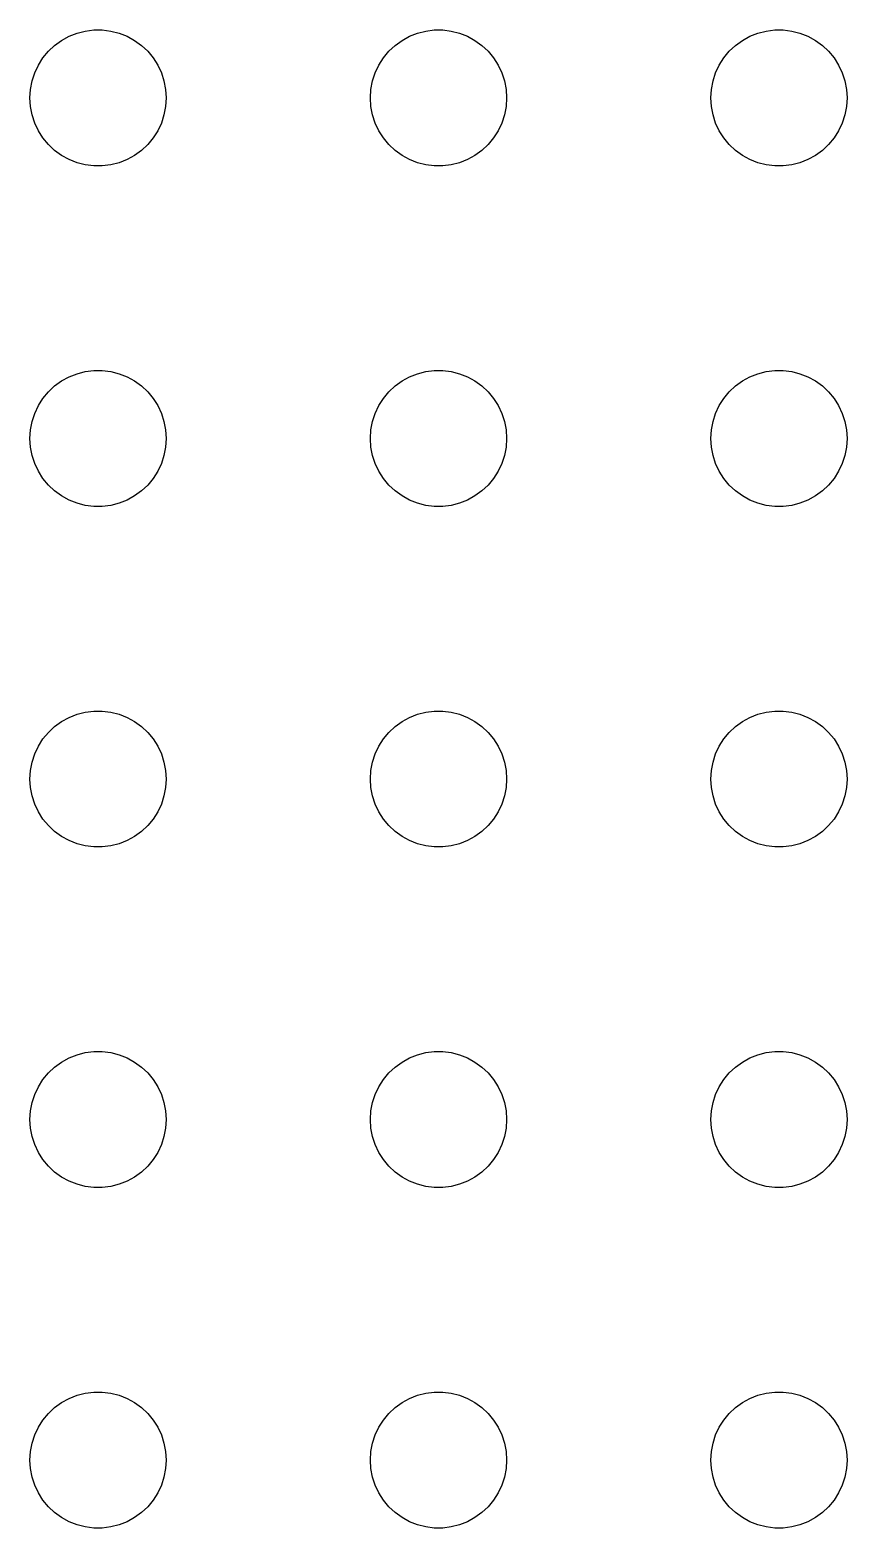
# Model space of a CAD drawing. Header units: metres. Extents: x -150 to 150, y -149 to 149.
# Drawn here: x 51 to 69, y -39 to -6 of the extents above; entities that cross this region are included whole.
import ezdxf

# ---------------------------------------------------------------- set-up
doc = ezdxf.new("R2010")
doc.units = ezdxf.units.M

msp = doc.modelspace()

# ---------------------------------------------------------------- linework, layer by layer
for p, q in [((51.5439, -6.34422), (51.6963, -6.23351)), ((51.6963, -6.23351), (51.8613, -6.14275)), ((51.8613, -6.14275), (52.0365, -6.07341)), ((52.0365, -6.07341), (52.2189, -6.02657)), ((52.2189, -6.02657), (52.4058, -6.00294)), ((52.4058, -6.00294), (52.5942, -6.00294)), ((52.5942, -6.00294), (52.7811, -6.02657)), ((52.7811, -6.02657), (52.9635, -6.07341)), ((52.9635, -6.07341), (53.1387, -6.14275)), ((53.1387, -6.14275), (53.3037, -6.23351)), ((53.3037, -6.23351), (53.4561, -6.34422)), ((59.0439, -6.34422), (59.1963, -6.23351)), ((59.1963, -6.23351), (59.3613, -6.14275)), ((59.3613, -6.14275), (59.5365, -6.07341)), ((59.5365, -6.07341), (59.7189, -6.02657)), ((59.7189, -6.02657), (59.9058, -6.00294)), ((59.9058, -6.00294), (60.0942, -6.00294)), ((60.0942, -6.00294), (60.2811, -6.02657)), ((60.2811, -6.02657), (60.4635, -6.07341)), ((60.4635, -6.07341), (60.6387, -6.14275)), ((60.6387, -6.14275), (60.8037, -6.23351)), ((60.8037, -6.23351), (60.9561, -6.34422)), ((66.5439, -6.34422), (66.6963, -6.23351)), ((66.6963, -6.23351), (66.8613, -6.14275)), ((66.8613, -6.14275), (67.0365, -6.07341)), ((67.0365, -6.07341), (67.2189, -6.02657)), ((67.2189, -6.02657), (67.4058, -6.00294)), ((67.4058, -6.00294), (67.5942, -6.00294)), ((67.5942, -6.00294), (67.7811, -6.02657)), ((67.7811, -6.02657), (67.9635, -6.07341)), ((67.9635, -6.07341), (68.1387, -6.14275)), ((68.1387, -6.14275), (68.3037, -6.23351)), ((68.3037, -6.23351), (68.4561, -6.34422)), ((51.2865, -6.61832), (51.4065, -6.47318)), ((51.4065, -6.47318), (51.5439, -6.34422)), ((53.4561, -6.34422), (53.5934, -6.47318)), ((53.5934, -6.47318), (53.7135, -6.61832)), ((58.7865, -6.61832), (58.9065, -6.47318)), ((58.9065, -6.47318), (59.0439, -6.34422)), ((60.9561, -6.34422), (61.0934, -6.47318)), ((61.0934, -6.47318), (61.2135, -6.61832)), ((66.2865, -6.61832), (66.4065, -6.47318)), ((66.4065, -6.47318), (66.5439, -6.34422)), ((68.4561, -6.34422), (68.5934, -6.47318)), ((68.5934, -6.47318), (68.7135, -6.61832)), ((51.1053, -6.9478), (51.1855, -6.77736)), ((51.1855, -6.77736), (51.2865, -6.61832)), ((53.7135, -6.61832), (53.8145, -6.77736)), ((53.8145, -6.77736), (53.8947, -6.9478)), ((58.6053, -6.9478), (58.6855, -6.77736)), ((58.6855, -6.77736), (58.7865, -6.61832)), ((61.2135, -6.61832), (61.3145, -6.77736)), ((61.3145, -6.77736), (61.3947, -6.9478)), ((66.1053, -6.9478), (66.1855, -6.77736)), ((66.1855, -6.77736), (66.2865, -6.61832)), ((68.7135, -6.61832), (68.8145, -6.77736)), ((68.8145, -6.77736), (68.8947, -6.9478)), ((51.0118, -7.312), (51.0471, -7.12695)), ((51.0471, -7.12695), (51.1053, -6.9478)), ((53.8947, -6.9478), (53.9529, -7.12695)), ((53.9529, -7.12695), (53.9882, -7.312)), ((58.5118, -7.312), (58.5471, -7.12695)), ((58.5471, -7.12695), (58.6053, -6.9478)), ((61.3947, -6.9478), (61.4529, -7.12695)), ((61.4529, -7.12695), (61.4882, -7.312)), ((66.0118, -7.312), (66.0471, -7.12695)), ((66.0471, -7.12695), (66.1053, -6.9478)), ((68.8947, -6.9478), (68.9529, -7.12695)), ((68.9529, -7.12695), (68.9882, -7.312)), ((51, -7.5), (51.0118, -7.312)), ((51.0118, -7.68799), (51, -7.5)), ((53.9882, -7.312), (54, -7.5)), ((54, -7.5), (53.9882, -7.68799)), ((58.5, -7.5), (58.5118, -7.312)), ((58.5118, -7.68799), (58.5, -7.5)), ((61.4882, -7.312), (61.5, -7.5)), ((61.5, -7.5), (61.4882, -7.68799)), ((66, -7.5), (66.0118, -7.312)), ((66.0118, -7.68799), (66, -7.5)), ((68.9882, -7.312), (69, -7.5)), ((69, -7.5), (68.9882, -7.68799)), ((51.0471, -7.87303), (51.0118, -7.68799)), ((51.1053, -8.05219), (51.0471, -7.87303)), ((53.9529, -7.87303), (53.8947, -8.05219)), ((53.9882, -7.68799), (53.9529, -7.87303)), ((58.5471, -7.87303), (58.5118, -7.68799)), ((58.6053, -8.05219), (58.5471, -7.87303)), ((61.4529, -7.87303), (61.3947, -8.05219)), ((61.4882, -7.68799), (61.4529, -7.87303)), ((66.0471, -7.87303), (66.0118, -7.68799)), ((66.1053, -8.05219), (66.0471, -7.87303)), ((68.9529, -7.87303), (68.8947, -8.05219)), ((68.9882, -7.68799), (68.9529, -7.87303)), ((51.1855, -8.22263), (51.1053, -8.05219)), ((51.2865, -8.38167), (51.1855, -8.22263)), ((53.8145, -8.22263), (53.7135, -8.38167)), ((53.8947, -8.05219), (53.8145, -8.22263)), ((58.6855, -8.22263), (58.6053, -8.05219)), ((58.7865, -8.38167), (58.6855, -8.22263)), ((61.3145, -8.22263), (61.2135, -8.38167)), ((61.3947, -8.05219), (61.3145, -8.22263)), ((66.1855, -8.22263), (66.1053, -8.05219)), ((66.2865, -8.38167), (66.1855, -8.22263)), ((68.8145, -8.22263), (68.7135, -8.38167)), ((68.8947, -8.05219), (68.8145, -8.22263)), ((51.4065, -8.52681), (51.2865, -8.38167)), ((51.5439, -8.65576), (51.4065, -8.52681)), ((53.5934, -8.52681), (53.4561, -8.65576)), ((53.7135, -8.38167), (53.5934, -8.52681)), ((58.9065, -8.52681), (58.7865, -8.38167)), ((59.0439, -8.65576), (58.9065, -8.52681)), ((61.0934, -8.52681), (60.9561, -8.65576)), ((61.2135, -8.38167), (61.0934, -8.52681)), ((66.4065, -8.52681), (66.2865, -8.38167)), ((66.5439, -8.65576), (66.4065, -8.52681)), ((68.5934, -8.52681), (68.4561, -8.65576)), ((68.7135, -8.38167), (68.5934, -8.52681)), ((51.6963, -8.76648), (51.5439, -8.65576)), ((51.8613, -8.85724), (51.6963, -8.76648)), ((52.0365, -8.92657), (51.8613, -8.85724)), ((53.1387, -8.85724), (52.9635, -8.92657)), ((53.3037, -8.76648), (53.1387, -8.85724)), ((53.4561, -8.65576), (53.3037, -8.76648)), ((59.1963, -8.76648), (59.0439, -8.65576)), ((59.3613, -8.85724), (59.1963, -8.76648)), ((59.5365, -8.92657), (59.3613, -8.85724)), ((60.6387, -8.85724), (60.4635, -8.92657)), ((60.8037, -8.76648), (60.6387, -8.85724)), ((60.9561, -8.65576), (60.8037, -8.76648)), ((66.6963, -8.76648), (66.5439, -8.65576)), ((66.8613, -8.85724), (66.6963, -8.76648)), ((67.0365, -8.92657), (66.8613, -8.85724)), ((68.1387, -8.85724), (67.9635, -8.92657)), ((68.3037, -8.76648), (68.1387, -8.85724)), ((68.4561, -8.65576), (68.3037, -8.76648)), ((52.2189, -8.97342), (52.0365, -8.92657)), ((52.4058, -8.99704), (52.2189, -8.97342)), ((52.5942, -8.99704), (52.4058, -8.99704)), ((52.7811, -8.97342), (52.5942, -8.99704)), ((52.9635, -8.92657), (52.7811, -8.97342)), ((59.7189, -8.97342), (59.5365, -8.92657)), ((59.9058, -8.99704), (59.7189, -8.97342)), ((60.0942, -8.99704), (59.9058, -8.99704)), ((60.2811, -8.97342), (60.0942, -8.99704)), ((60.4635, -8.92657), (60.2811, -8.97342)), ((67.2189, -8.97342), (67.0365, -8.92657)), ((67.4058, -8.99704), (67.2189, -8.97342)), ((67.5942, -8.99704), (67.4058, -8.99704)), ((67.7811, -8.97342), (67.5942, -8.99704)), ((67.9635, -8.92657), (67.7811, -8.97342)), ((52.0365, -13.5734), (52.2189, -13.5266)), ((52.2189, -13.5266), (52.4058, -13.5029)), ((52.4058, -13.5029), (52.5942, -13.5029)), ((52.5942, -13.5029), (52.7811, -13.5266)), ((52.7811, -13.5266), (52.9635, -13.5734)), ((59.5365, -13.5734), (59.7189, -13.5266)), ((59.7189, -13.5266), (59.9058, -13.5029)), ((59.9058, -13.5029), (60.0942, -13.5029)), ((60.0942, -13.5029), (60.2811, -13.5266)), ((60.2811, -13.5266), (60.4635, -13.5734)), ((67.0365, -13.5734), (67.2189, -13.5266)), ((67.2189, -13.5266), (67.4058, -13.5029)), ((67.4058, -13.5029), (67.5942, -13.5029)), ((67.5942, -13.5029), (67.7811, -13.5266)), ((67.7811, -13.5266), (67.9635, -13.5734)), ((51.4065, -13.9732), (51.5439, -13.8442)), ((51.5439, -13.8442), (51.6963, -13.7335)), ((51.6963, -13.7335), (51.8613, -13.6427)), ((51.8613, -13.6427), (52.0365, -13.5734)), ((52.9635, -13.5734), (53.1387, -13.6427)), ((53.1387, -13.6427), (53.3037, -13.7335)), ((53.3037, -13.7335), (53.4561, -13.8442)), ((53.4561, -13.8442), (53.5934, -13.9732)), ((58.9065, -13.9732), (59.0439, -13.8442)), ((59.0439, -13.8442), (59.1963, -13.7335)), ((59.1963, -13.7335), (59.3613, -13.6427)), ((59.3613, -13.6427), (59.5365, -13.5734)), ((60.4635, -13.5734), (60.6387, -13.6427)), ((60.6387, -13.6427), (60.8037, -13.7335)), ((60.8037, -13.7335), (60.9561, -13.8442)), ((60.9561, -13.8442), (61.0934, -13.9732)), ((66.4065, -13.9732), (66.5439, -13.8442)), ((66.5439, -13.8442), (66.6963, -13.7335)), ((66.6963, -13.7335), (66.8613, -13.6427)), ((66.8613, -13.6427), (67.0365, -13.5734)), ((67.9635, -13.5734), (68.1387, -13.6427)), ((68.1387, -13.6427), (68.3037, -13.7335)), ((68.3037, -13.7335), (68.4561, -13.8442)), ((68.4561, -13.8442), (68.5934, -13.9732)), ((51.1855, -14.2774), (51.2865, -14.1183)), ((51.2865, -14.1183), (51.4065, -13.9732)), ((53.5934, -13.9732), (53.7135, -14.1183)), ((53.7135, -14.1183), (53.8145, -14.2774)), ((58.6855, -14.2774), (58.7865, -14.1183)), ((58.7865, -14.1183), (58.9065, -13.9732)), ((61.0934, -13.9732), (61.2135, -14.1183)), ((61.2135, -14.1183), (61.3145, -14.2774)), ((66.1855, -14.2774), (66.2865, -14.1183)), ((66.2865, -14.1183), (66.4065, -13.9732)), ((68.5934, -13.9732), (68.7135, -14.1183)), ((68.7135, -14.1183), (68.8145, -14.2774)), ((51.0471, -14.627), (51.1053, -14.4478)), ((51.1053, -14.4478), (51.1855, -14.2774)), ((53.8145, -14.2774), (53.8947, -14.4478)), ((53.8947, -14.4478), (53.9529, -14.627)), ((58.5471, -14.627), (58.6053, -14.4478)), ((58.6053, -14.4478), (58.6855, -14.2774)), ((61.3145, -14.2774), (61.3947, -14.4478)), ((61.3947, -14.4478), (61.4529, -14.627)), ((66.0471, -14.627), (66.1053, -14.4478)), ((66.1053, -14.4478), (66.1855, -14.2774)), ((68.8145, -14.2774), (68.8947, -14.4478)), ((68.8947, -14.4478), (68.9529, -14.627)), ((51, -15), (51.0118, -14.812)), ((51.0118, -14.812), (51.0471, -14.627)), ((53.9529, -14.627), (53.9882, -14.812)), ((53.9882, -14.812), (54, -15)), ((58.5, -15), (58.5118, -14.812)), ((58.5118, -14.812), (58.5471, -14.627)), ((61.4529, -14.627), (61.4882, -14.812)), ((61.4882, -14.812), (61.5, -15)), ((66, -15), (66.0118, -14.812)), ((66.0118, -14.812), (66.0471, -14.627)), ((68.9529, -14.627), (68.9882, -14.812)), ((68.9882, -14.812), (69, -15)), ((51.0118, -15.188), (51, -15)), ((54, -15), (53.9882, -15.188)), ((58.5118, -15.188), (58.5, -15)), ((61.5, -15), (61.4882, -15.188)), ((66.0118, -15.188), (66, -15)), ((69, -15), (68.9882, -15.188)), ((51.0471, -15.373), (51.0118, -15.188)), ((51.1053, -15.5522), (51.0471, -15.373)), ((53.9529, -15.373), (53.8947, -15.5522)), ((53.9882, -15.188), (53.9529, -15.373)), ((58.5471, -15.373), (58.5118, -15.188)), ((58.6053, -15.5522), (58.5471, -15.373)), ((61.4529, -15.373), (61.3947, -15.5522)), ((61.4882, -15.188), (61.4529, -15.373)), ((66.0471, -15.373), (66.0118, -15.188)), ((66.1053, -15.5522), (66.0471, -15.373)), ((68.9529, -15.373), (68.8947, -15.5522)), ((68.9882, -15.188), (68.9529, -15.373)), ((51.1855, -15.7226), (51.1053, -15.5522)), ((51.2865, -15.8817), (51.1855, -15.7226)), ((53.8145, -15.7226), (53.7135, -15.8817)), ((53.8947, -15.5522), (53.8145, -15.7226)), ((58.6855, -15.7226), (58.6053, -15.5522)), ((58.7865, -15.8817), (58.6855, -15.7226)), ((61.3145, -15.7226), (61.2135, -15.8817)), ((61.3947, -15.5522), (61.3145, -15.7226)), ((66.1855, -15.7226), (66.1053, -15.5522)), ((66.2865, -15.8817), (66.1855, -15.7226)), ((68.8145, -15.7226), (68.7135, -15.8817)), ((68.8947, -15.5522), (68.8145, -15.7226)), ((51.4065, -16.0268), (51.2865, -15.8817)), ((51.5439, -16.1558), (51.4065, -16.0268)), ((51.6963, -16.2665), (51.5439, -16.1558)), ((53.4561, -16.1558), (53.3037, -16.2665)), ((53.5934, -16.0268), (53.4561, -16.1558)), ((53.7135, -15.8817), (53.5934, -16.0268)), ((58.9065, -16.0268), (58.7865, -15.8817)), ((59.0439, -16.1558), (58.9065, -16.0268)), ((59.1963, -16.2665), (59.0439, -16.1558)), ((60.9561, -16.1558), (60.8037, -16.2665)), ((61.0934, -16.0268), (60.9561, -16.1558)), ((61.2135, -15.8817), (61.0934, -16.0268)), ((66.4065, -16.0268), (66.2865, -15.8817)), ((66.5439, -16.1558), (66.4065, -16.0268)), ((66.6963, -16.2665), (66.5439, -16.1558)), ((68.4561, -16.1558), (68.3037, -16.2665)), ((68.5934, -16.0268), (68.4561, -16.1558)), ((68.7135, -15.8817), (68.5934, -16.0268)), ((51.8613, -16.3572), (51.6963, -16.2665)), ((52.0365, -16.4266), (51.8613, -16.3572)), ((52.2189, -16.4734), (52.0365, -16.4266)), ((52.4058, -16.497), (52.2189, -16.4734)), ((52.5942, -16.497), (52.4058, -16.497)), ((52.7811, -16.4734), (52.5942, -16.497)), ((52.9635, -16.4266), (52.7811, -16.4734)), ((53.1387, -16.3572), (52.9635, -16.4266)), ((53.3037, -16.2665), (53.1387, -16.3572)), ((59.3613, -16.3572), (59.1963, -16.2665)), ((59.5365, -16.4266), (59.3613, -16.3572)), ((59.7189, -16.4734), (59.5365, -16.4266)), ((59.9058, -16.497), (59.7189, -16.4734)), ((60.0942, -16.497), (59.9058, -16.497)), ((60.2811, -16.4734), (60.0942, -16.497)), ((60.4635, -16.4266), (60.2811, -16.4734)), ((60.6387, -16.3572), (60.4635, -16.4266)), ((60.8037, -16.2665), (60.6387, -16.3572)), ((66.8613, -16.3572), (66.6963, -16.2665)), ((67.0365, -16.4266), (66.8613, -16.3572)), ((67.2189, -16.4734), (67.0365, -16.4266)), ((67.4058, -16.497), (67.2189, -16.4734)), ((67.5942, -16.497), (67.4058, -16.497)), ((67.7811, -16.4734), (67.5942, -16.497)), ((67.9635, -16.4266), (67.7811, -16.4734)), ((68.1387, -16.3572), (67.9635, -16.4266)), ((68.3037, -16.2665), (68.1387, -16.3572)), ((51.8613, -21.1427), (52.0365, -21.0734)), ((52.0365, -21.0734), (52.2189, -21.0266)), ((52.2189, -21.0266), (52.4058, -21.003)), ((52.4058, -21.003), (52.5942, -21.003)), ((52.5942, -21.003), (52.7811, -21.0266)), ((52.7811, -21.0266), (52.9635, -21.0734)), ((52.9635, -21.0734), (53.1387, -21.1427)), ((59.3613, -21.1427), (59.5365, -21.0734)), ((59.5365, -21.0734), (59.7189, -21.0266)), ((59.7189, -21.0266), (59.9058, -21.003)), ((59.9058, -21.003), (60.0942, -21.003)), ((60.0942, -21.003), (60.2811, -21.0266)), ((60.2811, -21.0266), (60.4635, -21.0734)), ((60.4635, -21.0734), (60.6387, -21.1427)), ((66.8613, -21.1427), (67.0365, -21.0734)), ((67.0365, -21.0734), (67.2189, -21.0266)), ((67.2189, -21.0266), (67.4058, -21.003)), ((67.4058, -21.003), (67.5942, -21.003)), ((67.5942, -21.003), (67.7811, -21.0266)), ((67.7811, -21.0266), (67.9635, -21.0734)), ((67.9635, -21.0734), (68.1387, -21.1427)), ((51.4065, -21.4732), (51.5439, -21.3442)), ((51.5439, -21.3442), (51.6963, -21.2335)), ((51.6963, -21.2335), (51.8613, -21.1427)), ((53.1387, -21.1427), (53.3037, -21.2335)), ((53.3037, -21.2335), (53.4561, -21.3442)), ((53.4561, -21.3442), (53.5934, -21.4732)), ((58.9065, -21.4732), (59.0439, -21.3442)), ((59.0439, -21.3442), (59.1963, -21.2335)), ((59.1963, -21.2335), (59.3613, -21.1427)), ((60.6387, -21.1427), (60.8037, -21.2335)), ((60.8037, -21.2335), (60.9561, -21.3442)), ((60.9561, -21.3442), (61.0934, -21.4732)), ((66.4065, -21.4732), (66.5439, -21.3442)), ((66.5439, -21.3442), (66.6963, -21.2335)), ((66.6963, -21.2335), (66.8613, -21.1427)), ((68.1387, -21.1427), (68.3037, -21.2335)), ((68.3037, -21.2335), (68.4561, -21.3442)), ((68.4561, -21.3442), (68.5934, -21.4732)), ((51.1855, -21.7774), (51.2865, -21.6183)), ((51.2865, -21.6183), (51.4065, -21.4732)), ((53.5934, -21.4732), (53.7135, -21.6183)), ((53.7135, -21.6183), (53.8145, -21.7774)), ((58.6855, -21.7774), (58.7865, -21.6183)), ((58.7865, -21.6183), (58.9065, -21.4732)), ((61.0934, -21.4732), (61.2135, -21.6183)), ((61.2135, -21.6183), (61.3145, -21.7774)), ((66.1855, -21.7774), (66.2865, -21.6183)), ((66.2865, -21.6183), (66.4065, -21.4732)), ((68.5934, -21.4732), (68.7135, -21.6183)), ((68.7135, -21.6183), (68.8145, -21.7774)), ((51.0471, -22.127), (51.1053, -21.9478)), ((51.1053, -21.9478), (51.1855, -21.7774)), ((53.8145, -21.7774), (53.8947, -21.9478)), ((53.8947, -21.9478), (53.9529, -22.127)), ((58.5471, -22.127), (58.6053, -21.9478)), ((58.6053, -21.9478), (58.6855, -21.7774)), ((61.3145, -21.7774), (61.3947, -21.9478)), ((61.3947, -21.9478), (61.4529, -22.127)), ((66.0471, -22.127), (66.1053, -21.9478)), ((66.1053, -21.9478), (66.1855, -21.7774)), ((68.8145, -21.7774), (68.8947, -21.9478)), ((68.8947, -21.9478), (68.9529, -22.127)), ((51, -22.5), (51.0118, -22.312)), ((51.0118, -22.312), (51.0471, -22.127)), ((53.9529, -22.127), (53.9882, -22.312)), ((53.9882, -22.312), (54, -22.5)), ((58.5, -22.5), (58.5118, -22.312)), ((58.5118, -22.312), (58.5471, -22.127)), ((61.4529, -22.127), (61.4882, -22.312)), ((61.4882, -22.312), (61.5, -22.5)), ((66, -22.5), (66.0118, -22.312)), ((66.0118, -22.312), (66.0471, -22.127)), ((68.9529, -22.127), (68.9882, -22.312)), ((68.9882, -22.312), (69, -22.5)), ((51.0118, -22.688), (51, -22.5)), ((51.0471, -22.873), (51.0118, -22.688)), ((53.9882, -22.688), (53.9529, -22.873)), ((54, -22.5), (53.9882, -22.688)), ((58.5118, -22.688), (58.5, -22.5)), ((58.5471, -22.873), (58.5118, -22.688)), ((61.4882, -22.688), (61.4529, -22.873)), ((61.5, -22.5), (61.4882, -22.688)), ((66.0118, -22.688), (66, -22.5)), ((66.0471, -22.873), (66.0118, -22.688)), ((68.9882, -22.688), (68.9529, -22.873)), ((69, -22.5), (68.9882, -22.688)), ((51.1053, -23.0522), (51.0471, -22.873)), ((51.1855, -23.2226), (51.1053, -23.0522)), ((53.8947, -23.0522), (53.8145, -23.2226)), ((53.9529, -22.873), (53.8947, -23.0522)), ((58.6053, -23.0522), (58.5471, -22.873)), ((58.6855, -23.2226), (58.6053, -23.0522)), ((61.3947, -23.0522), (61.3145, -23.2226)), ((61.4529, -22.873), (61.3947, -23.0522)), ((66.1053, -23.0522), (66.0471, -22.873)), ((66.1855, -23.2226), (66.1053, -23.0522)), ((68.8947, -23.0522), (68.8145, -23.2226)), ((68.9529, -22.873), (68.8947, -23.0522)), ((51.2865, -23.3817), (51.1855, -23.2226)), ((51.4065, -23.5268), (51.2865, -23.3817)), ((53.7135, -23.3817), (53.5934, -23.5268)), ((53.8145, -23.2226), (53.7135, -23.3817)), ((58.7865, -23.3817), (58.6855, -23.2226)), ((58.9065, -23.5268), (58.7865, -23.3817)), ((61.2135, -23.3817), (61.0934, -23.5268)), ((61.3145, -23.2226), (61.2135, -23.3817)), ((66.2865, -23.3817), (66.1855, -23.2226)), ((66.4065, -23.5268), (66.2865, -23.3817)), ((68.7135, -23.3817), (68.5934, -23.5268)), ((68.8145, -23.2226), (68.7135, -23.3817)), ((51.5439, -23.6558), (51.4065, -23.5268)), ((51.6963, -23.7665), (51.5439, -23.6558)), ((53.4561, -23.6558), (53.3037, -23.7665)), ((53.5934, -23.5268), (53.4561, -23.6558)), ((59.0439, -23.6558), (58.9065, -23.5268)), ((59.1963, -23.7665), (59.0439, -23.6558)), ((60.9561, -23.6558), (60.8037, -23.7665)), ((61.0934, -23.5268), (60.9561, -23.6558)), ((66.5439, -23.6558), (66.4065, -23.5268)), ((66.6963, -23.7665), (66.5439, -23.6558)), ((68.4561, -23.6558), (68.3037, -23.7665)), ((68.5934, -23.5268), (68.4561, -23.6558)), ((51.8613, -23.8572), (51.6963, -23.7665)), ((52.0365, -23.9266), (51.8613, -23.8572)), ((52.2189, -23.9734), (52.0365, -23.9266)), ((52.4058, -23.997), (52.2189, -23.9734)), ((52.5942, -23.997), (52.4058, -23.997)), ((52.7811, -23.9734), (52.5942, -23.997)), ((52.9635, -23.9266), (52.7811, -23.9734)), ((53.1387, -23.8572), (52.9635, -23.9266)), ((53.3037, -23.7665), (53.1387, -23.8572)), ((59.3613, -23.8572), (59.1963, -23.7665)), ((59.5365, -23.9266), (59.3613, -23.8572)), ((59.7189, -23.9734), (59.5365, -23.9266)), ((59.9058, -23.997), (59.7189, -23.9734)), ((60.0942, -23.997), (59.9058, -23.997)), ((60.2811, -23.9734), (60.0942, -23.997)), ((60.4635, -23.9266), (60.2811, -23.9734)), ((60.6387, -23.8572), (60.4635, -23.9266)), ((60.8037, -23.7665), (60.6387, -23.8572)), ((66.8613, -23.8572), (66.6963, -23.7665)), ((67.0365, -23.9266), (66.8613, -23.8572)), ((67.2189, -23.9734), (67.0365, -23.9266)), ((67.4058, -23.997), (67.2189, -23.9734)), ((67.5942, -23.997), (67.4058, -23.997)), ((67.7811, -23.9734), (67.5942, -23.997)), ((67.9635, -23.9266), (67.7811, -23.9734)), ((68.1387, -23.8572), (67.9635, -23.9266)), ((68.3037, -23.7665), (68.1387, -23.8572)), ((51.6963, -28.7335), (51.8613, -28.6427)), ((51.8613, -28.6427), (52.0365, -28.5734)), ((52.0365, -28.5734), (52.2189, -28.5266)), ((52.2189, -28.5266), (52.4058, -28.503)), ((52.4058, -28.503), (52.5942, -28.503)), ((52.5942, -28.503), (52.7811, -28.5266)), ((52.7811, -28.5266), (52.9635, -28.5734)), ((52.9635, -28.5734), (53.1387, -28.6427)), ((53.1387, -28.6427), (53.3037, -28.7335)), ((59.1963, -28.7335), (59.3613, -28.6427)), ((59.3613, -28.6427), (59.5365, -28.5734)), ((59.5365, -28.5734), (59.7189, -28.5266)), ((59.7189, -28.5266), (59.9058, -28.503)), ((59.9058, -28.503), (60.0942, -28.503)), ((60.0942, -28.503), (60.2811, -28.5266)), ((60.2811, -28.5266), (60.4635, -28.5734)), ((60.4635, -28.5734), (60.6387, -28.6427)), ((60.6387, -28.6427), (60.8037, -28.7335)), ((66.6963, -28.7335), (66.8613, -28.6427)), ((66.8613, -28.6427), (67.0365, -28.5734)), ((67.0365, -28.5734), (67.2189, -28.5266)), ((67.2189, -28.5266), (67.4058, -28.503)), ((67.4058, -28.503), (67.5942, -28.503)), ((67.5942, -28.503), (67.7811, -28.5266)), ((67.7811, -28.5266), (67.9635, -28.5734)), ((67.9635, -28.5734), (68.1387, -28.6427)), ((68.1387, -28.6427), (68.3037, -28.7335)), ((51.2865, -29.1183), (51.4065, -28.9732)), ((51.4065, -28.9732), (51.5439, -28.8442)), ((51.5439, -28.8442), (51.6963, -28.7335)), ((53.3037, -28.7335), (53.4561, -28.8442)), ((53.4561, -28.8442), (53.5934, -28.9732)), ((53.5934, -28.9732), (53.7135, -29.1183)), ((58.7865, -29.1183), (58.9065, -28.9732)), ((58.9065, -28.9732), (59.0439, -28.8442)), ((59.0439, -28.8442), (59.1963, -28.7335)), ((60.8037, -28.7335), (60.9561, -28.8442)), ((60.9561, -28.8442), (61.0934, -28.9732)), ((61.0934, -28.9732), (61.2135, -29.1183)), ((66.2865, -29.1183), (66.4065, -28.9732)), ((66.4065, -28.9732), (66.5439, -28.8442)), ((66.5439, -28.8442), (66.6963, -28.7335)), ((68.3037, -28.7335), (68.4561, -28.8442)), ((68.4561, -28.8442), (68.5934, -28.9732)), ((68.5934, -28.9732), (68.7135, -29.1183)), ((51.1053, -29.4478), (51.1855, -29.2774)), ((51.1855, -29.2774), (51.2865, -29.1183)), ((53.7135, -29.1183), (53.8145, -29.2774)), ((53.8145, -29.2774), (53.8947, -29.4478)), ((58.6053, -29.4478), (58.6855, -29.2774)), ((58.6855, -29.2774), (58.7865, -29.1183)), ((61.2135, -29.1183), (61.3145, -29.2774)), ((61.3145, -29.2774), (61.3947, -29.4478)), ((66.1053, -29.4478), (66.1855, -29.2774)), ((66.1855, -29.2774), (66.2865, -29.1183)), ((68.7135, -29.1183), (68.8145, -29.2774)), ((68.8145, -29.2774), (68.8947, -29.4478)), ((51.0118, -29.812), (51.0471, -29.627)), ((51.0471, -29.627), (51.1053, -29.4478)), ((53.8947, -29.4478), (53.9529, -29.627)), ((53.9529, -29.627), (53.9882, -29.812)), ((58.5118, -29.812), (58.5471, -29.627)), ((58.5471, -29.627), (58.6053, -29.4478)), ((61.3947, -29.4478), (61.4529, -29.627)), ((61.4529, -29.627), (61.4882, -29.812)), ((66.0118, -29.812), (66.0471, -29.627)), ((66.0471, -29.627), (66.1053, -29.4478)), ((68.8947, -29.4478), (68.9529, -29.627)), ((68.9529, -29.627), (68.9882, -29.812)), ((51, -30), (51.0118, -29.812)), ((51.0118, -30.188), (51, -30)), ((53.9882, -29.812), (54, -30)), ((54, -30), (53.9882, -30.188)), ((58.5, -30), (58.5118, -29.812)), ((58.5118, -30.188), (58.5, -30)), ((61.4882, -29.812), (61.5, -30)), ((61.5, -30), (61.4882, -30.188)), ((66, -30), (66.0118, -29.812)), ((66.0118, -30.188), (66, -30)), ((68.9882, -29.812), (69, -30)), ((69, -30), (68.9882, -30.188)), ((51.0471, -30.373), (51.0118, -30.188)), ((53.9882, -30.188), (53.9529, -30.373)), ((58.5471, -30.373), (58.5118, -30.188)), ((61.4882, -30.188), (61.4529, -30.373)), ((66.0471, -30.373), (66.0118, -30.188)), ((68.9882, -30.188), (68.9529, -30.373)), ((51.1053, -30.5522), (51.0471, -30.373)), ((51.1855, -30.7226), (51.1053, -30.5522)), ((53.8947, -30.5522), (53.8145, -30.7226)), ((53.9529, -30.373), (53.8947, -30.5522)), ((58.6053, -30.5522), (58.5471, -30.373)), ((58.6855, -30.7226), (58.6053, -30.5522)), ((61.3947, -30.5522), (61.3145, -30.7226)), ((61.4529, -30.373), (61.3947, -30.5522)), ((66.1053, -30.5522), (66.0471, -30.373)), ((66.1855, -30.7226), (66.1053, -30.5522)), ((68.8947, -30.5522), (68.8145, -30.7226)), ((68.9529, -30.373), (68.8947, -30.5522)), ((51.2865, -30.8817), (51.1855, -30.7226)), ((51.4065, -31.0268), (51.2865, -30.8817)), ((53.7135, -30.8817), (53.5934, -31.0268)), ((53.8145, -30.7226), (53.7135, -30.8817)), ((58.7865, -30.8817), (58.6855, -30.7226)), ((58.9065, -31.0268), (58.7865, -30.8817)), ((61.2135, -30.8817), (61.0934, -31.0268)), ((61.3145, -30.7226), (61.2135, -30.8817)), ((66.2865, -30.8817), (66.1855, -30.7226)), ((66.4065, -31.0268), (66.2865, -30.8817)), ((68.7135, -30.8817), (68.5934, -31.0268)), ((68.8145, -30.7226), (68.7135, -30.8817)), ((51.5439, -31.1558), (51.4065, -31.0268)), ((51.6963, -31.2665), (51.5439, -31.1558)), ((51.8613, -31.3572), (51.6963, -31.2665)), ((53.3037, -31.2665), (53.1387, -31.3572)), ((53.4561, -31.1558), (53.3037, -31.2665)), ((53.5934, -31.0268), (53.4561, -31.1558)), ((59.0439, -31.1558), (58.9065, -31.0268)), ((59.1963, -31.2665), (59.0439, -31.1558)), ((59.3613, -31.3572), (59.1963, -31.2665)), ((60.8037, -31.2665), (60.6387, -31.3572)), ((60.9561, -31.1558), (60.8037, -31.2665)), ((61.0934, -31.0268), (60.9561, -31.1558)), ((66.5439, -31.1558), (66.4065, -31.0268)), ((66.6963, -31.2665), (66.5439, -31.1558)), ((66.8613, -31.3572), (66.6963, -31.2665)), ((68.3037, -31.2665), (68.1387, -31.3572)), ((68.4561, -31.1558), (68.3037, -31.2665)), ((68.5934, -31.0268), (68.4561, -31.1558)), ((52.0365, -31.4266), (51.8613, -31.3572)), ((52.2189, -31.4734), (52.0365, -31.4266)), ((52.4058, -31.497), (52.2189, -31.4734)), ((52.5942, -31.497), (52.4058, -31.497)), ((52.7811, -31.4734), (52.5942, -31.497)), ((52.9635, -31.4266), (52.7811, -31.4734)), ((53.1387, -31.3572), (52.9635, -31.4266)), ((59.5365, -31.4266), (59.3613, -31.3572)), ((59.7189, -31.4734), (59.5365, -31.4266)), ((59.9058, -31.497), (59.7189, -31.4734)), ((60.0942, -31.497), (59.9058, -31.497)), ((60.2811, -31.4734), (60.0942, -31.497)), ((60.4635, -31.4266), (60.2811, -31.4734)), ((60.6387, -31.3572), (60.4635, -31.4266)), ((67.0365, -31.4266), (66.8613, -31.3572)), ((67.2189, -31.4734), (67.0365, -31.4266)), ((67.4058, -31.497), (67.2189, -31.4734)), ((67.5942, -31.497), (67.4058, -31.497)), ((67.7811, -31.4734), (67.5942, -31.497)), ((67.9635, -31.4266), (67.7811, -31.4734)), ((68.1387, -31.3572), (67.9635, -31.4266)), ((51.5439, -36.3442), (51.6963, -36.2335)), ((51.6963, -36.2335), (51.8613, -36.1428)), ((51.8613, -36.1428), (52.0365, -36.0734)), ((52.0365, -36.0734), (52.2189, -36.0266)), ((52.2189, -36.0266), (52.4058, -36.003)), ((52.4058, -36.003), (52.5942, -36.003)), ((52.5942, -36.003), (52.7811, -36.0266)), ((52.7811, -36.0266), (52.9635, -36.0734)), ((52.9635, -36.0734), (53.1387, -36.1428)), ((53.1387, -36.1428), (53.3037, -36.2335)), ((53.3037, -36.2335), (53.4561, -36.3442)), ((59.0439, -36.3442), (59.1963, -36.2335)), ((59.1963, -36.2335), (59.3613, -36.1428)), ((59.3613, -36.1428), (59.5365, -36.0734)), ((59.5365, -36.0734), (59.7189, -36.0266)), ((59.7189, -36.0266), (59.9058, -36.003)), ((59.9058, -36.003), (60.0942, -36.003)), ((60.0942, -36.003), (60.2811, -36.0266)), ((60.2811, -36.0266), (60.4635, -36.0734)), ((60.4635, -36.0734), (60.6387, -36.1428)), ((60.6387, -36.1428), (60.8037, -36.2335)), ((60.8037, -36.2335), (60.9561, -36.3442)), ((66.5439, -36.3442), (66.6963, -36.2335)), ((66.6963, -36.2335), (66.8613, -36.1428)), ((66.8613, -36.1428), (67.0365, -36.0734)), ((67.0365, -36.0734), (67.2189, -36.0266)), ((67.2189, -36.0266), (67.4058, -36.003)), ((67.4058, -36.003), (67.5942, -36.003)), ((67.5942, -36.003), (67.7811, -36.0266)), ((67.7811, -36.0266), (67.9635, -36.0734)), ((67.9635, -36.0734), (68.1387, -36.1428)), ((68.1387, -36.1428), (68.3037, -36.2335)), ((68.3037, -36.2335), (68.4561, -36.3442)), ((51.1855, -36.7774), (51.2865, -36.6183)), ((51.2865, -36.6183), (51.4065, -36.4732)), ((51.4065, -36.4732), (51.5439, -36.3442)), ((53.4561, -36.3442), (53.5934, -36.4732)), ((53.5934, -36.4732), (53.7135, -36.6183)), ((53.7135, -36.6183), (53.8145, -36.7774)), ((58.6855, -36.7774), (58.7865, -36.6183)), ((58.7865, -36.6183), (58.9065, -36.4732)), ((58.9065, -36.4732), (59.0439, -36.3442)), ((60.9561, -36.3442), (61.0934, -36.4732)), ((61.0934, -36.4732), (61.2135, -36.6183)), ((61.2135, -36.6183), (61.3145, -36.7774)), ((66.1855, -36.7774), (66.2865, -36.6183)), ((66.2865, -36.6183), (66.4065, -36.4732)), ((66.4065, -36.4732), (66.5439, -36.3442)), ((68.4561, -36.3442), (68.5934, -36.4732)), ((68.5934, -36.4732), (68.7135, -36.6183)), ((68.7135, -36.6183), (68.8145, -36.7774)), ((51.0471, -37.127), (51.1053, -36.9478)), ((51.1053, -36.9478), (51.1855, -36.7774)), ((53.8145, -36.7774), (53.8947, -36.9478)), ((53.8947, -36.9478), (53.9529, -37.127)), ((58.5471, -37.127), (58.6053, -36.9478)), ((58.6053, -36.9478), (58.6855, -36.7774)), ((61.3145, -36.7774), (61.3947, -36.9478)), ((61.3947, -36.9478), (61.4529, -37.127)), ((66.0471, -37.127), (66.1053, -36.9478)), ((66.1053, -36.9478), (66.1855, -36.7774)), ((68.8145, -36.7774), (68.8947, -36.9478)), ((68.8947, -36.9478), (68.9529, -37.127)), ((51.0118, -37.312), (51.0471, -37.127)), ((53.9529, -37.127), (53.9882, -37.312)), ((58.5118, -37.312), (58.5471, -37.127)), ((61.4529, -37.127), (61.4882, -37.312)), ((66.0118, -37.312), (66.0471, -37.127)), ((68.9529, -37.127), (68.9882, -37.312)), ((51, -37.5), (51.0118, -37.312)), ((51.0118, -37.688), (51, -37.5)), ((53.9882, -37.312), (54, -37.5)), ((54, -37.5), (53.9882, -37.688)), ((58.5, -37.5), (58.5118, -37.312)), ((58.5118, -37.688), (58.5, -37.5)), ((61.4882, -37.312), (61.5, -37.5)), ((61.5, -37.5), (61.4882, -37.688)), ((66, -37.5), (66.0118, -37.312)), ((66.0118, -37.688), (66, -37.5)), ((68.9882, -37.312), (69, -37.5)), ((69, -37.5), (68.9882, -37.688)), ((51.0471, -37.873), (51.0118, -37.688)), ((51.1053, -38.0522), (51.0471, -37.873)), ((53.9529, -37.873), (53.8947, -38.0522)), ((53.9882, -37.688), (53.9529, -37.873)), ((58.5471, -37.873), (58.5118, -37.688)), ((58.6053, -38.0522), (58.5471, -37.873)), ((61.4529, -37.873), (61.3947, -38.0522)), ((61.4882, -37.688), (61.4529, -37.873)), ((66.0471, -37.873), (66.0118, -37.688)), ((66.1053, -38.0522), (66.0471, -37.873)), ((68.9529, -37.873), (68.8947, -38.0522)), ((68.9882, -37.688), (68.9529, -37.873)), ((51.1855, -38.2226), (51.1053, -38.0522)), ((51.2865, -38.3817), (51.1855, -38.2226)), ((53.8145, -38.2226), (53.7135, -38.3817)), ((53.8947, -38.0522), (53.8145, -38.2226)), ((58.6855, -38.2226), (58.6053, -38.0522)), ((58.7865, -38.3817), (58.6855, -38.2226)), ((61.3145, -38.2226), (61.2135, -38.3817)), ((61.3947, -38.0522), (61.3145, -38.2226)), ((66.1855, -38.2226), (66.1053, -38.0522)), ((66.2865, -38.3817), (66.1855, -38.2226)), ((68.8145, -38.2226), (68.7135, -38.3817)), ((68.8947, -38.0522), (68.8145, -38.2226)), ((51.4065, -38.5268), (51.2865, -38.3817)), ((51.5439, -38.6558), (51.4065, -38.5268)), ((53.5934, -38.5268), (53.4561, -38.6558)), ((53.7135, -38.3817), (53.5934, -38.5268)), ((58.9065, -38.5268), (58.7865, -38.3817)), ((59.0439, -38.6558), (58.9065, -38.5268)), ((61.0934, -38.5268), (60.9561, -38.6558)), ((61.2135, -38.3817), (61.0934, -38.5268)), ((66.4065, -38.5268), (66.2865, -38.3817)), ((66.5439, -38.6558), (66.4065, -38.5268)), ((68.5934, -38.5268), (68.4561, -38.6558)), ((68.7135, -38.3817), (68.5934, -38.5268)), ((51.6963, -38.7665), (51.5439, -38.6558)), ((51.8613, -38.8572), (51.6963, -38.7665)), ((52.0365, -38.9266), (51.8613, -38.8572)), ((52.2189, -38.9734), (52.0365, -38.9266)), ((52.9635, -38.9266), (52.7811, -38.9734)), ((53.1387, -38.8572), (52.9635, -38.9266)), ((53.3037, -38.7665), (53.1387, -38.8572)), ((53.4561, -38.6558), (53.3037, -38.7665)), ((59.1963, -38.7665), (59.0439, -38.6558)), ((59.3613, -38.8572), (59.1963, -38.7665)), ((59.5365, -38.9266), (59.3613, -38.8572)), ((59.7189, -38.9734), (59.5365, -38.9266)), ((60.4635, -38.9266), (60.2811, -38.9734)), ((60.6387, -38.8572), (60.4635, -38.9266)), ((60.8037, -38.7665), (60.6387, -38.8572)), ((60.9561, -38.6558), (60.8037, -38.7665)), ((66.6963, -38.7665), (66.5439, -38.6558)), ((66.8613, -38.8572), (66.6963, -38.7665)), ((67.0365, -38.9266), (66.8613, -38.8572)), ((67.2189, -38.9734), (67.0365, -38.9266)), ((67.9635, -38.9266), (67.7811, -38.9734)), ((68.1387, -38.8572), (67.9635, -38.9266)), ((68.3037, -38.7665), (68.1387, -38.8572)), ((68.4561, -38.6558), (68.3037, -38.7665)), ((52.4058, -38.997), (52.2189, -38.9734)), ((52.5942, -38.997), (52.4058, -38.997)), ((52.7811, -38.9734), (52.5942, -38.997)), ((59.9058, -38.997), (59.7189, -38.9734)), ((60.0942, -38.997), (59.9058, -38.997)), ((60.2811, -38.9734), (60.0942, -38.997)), ((67.4058, -38.997), (67.2189, -38.9734)), ((67.5942, -38.997), (67.4058, -38.997)), ((67.7811, -38.9734), (67.5942, -38.997))]:
    msp.add_line(p, q)

doc.saveas('drawing.dxf')
